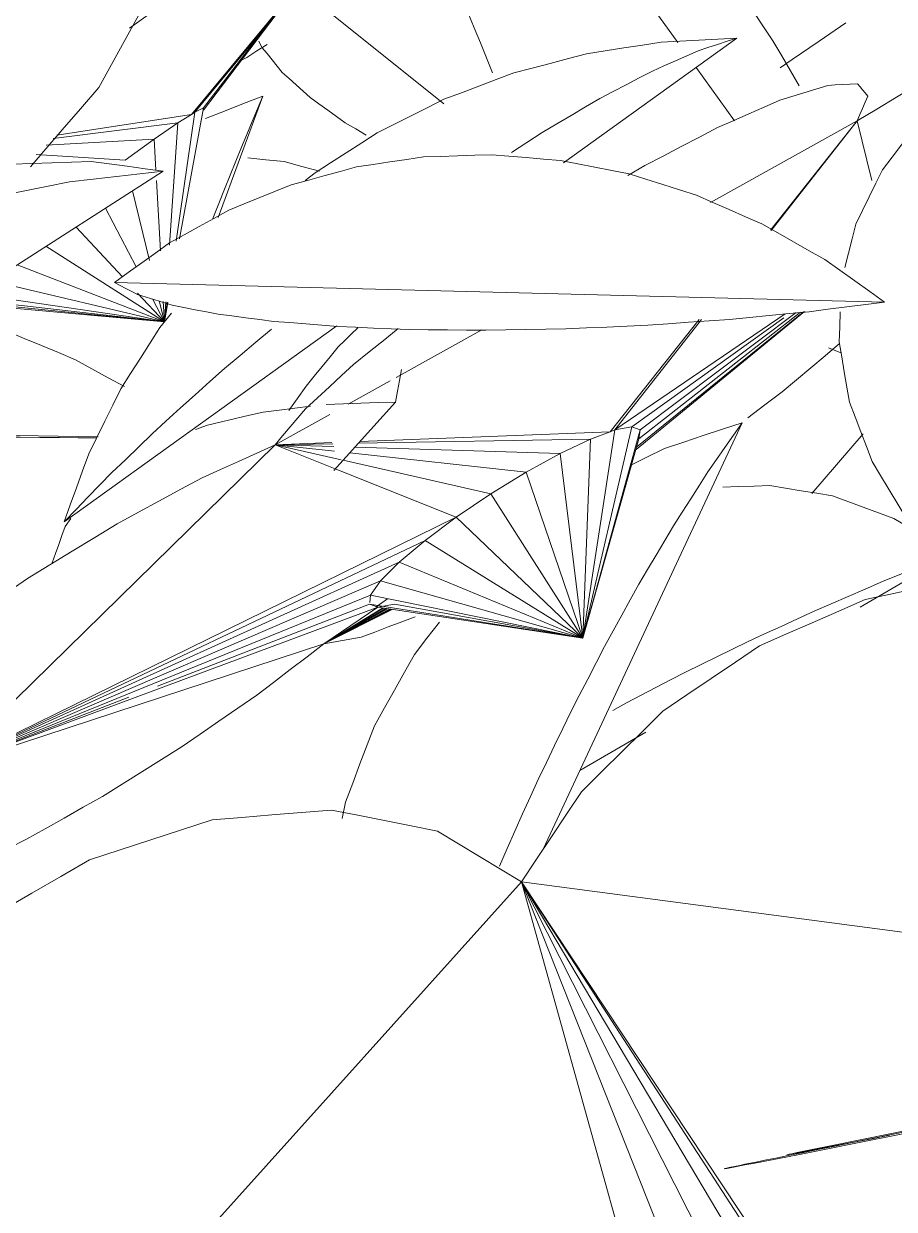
# Model space of a CAD drawing. Header units: metres. Extents: x 13.9 to 26.7, y -0.2 to 3.2.
# Drawn here: x 20.472 to 20.5175, y 2.6403 to 2.7022 of the extents above; entities that cross this region are included whole.
import ezdxf

# ---------------------------------------------------------------- set-up
doc = ezdxf.new("R2010")
doc.units = ezdxf.units.M
doc.layers.add('Importações nas famílias', color=10, linetype='Continuous', lineweight=5)
doc.layers.add('Vegetação', color=7, linetype='Continuous', lineweight=5)

# ---------------------------------------------------------------- blocks, each defined once
blk = doc.blocks.new('Planta_pergolado_12200 - plantas pergolado_skp_Component_17-V3983-Corte 1')
at = {"layer": 'Importações nas famílias'}
blk.add_line((20.483317, 2.70026), (20.483618, 2.700423), dxfattribs=at)
at = {"layer": 'Importações nas famílias', "flags": 128}
blk.add_lwpolyline([(20.483618, 2.700423), (20.484148, 2.700766), (20.484678, 2.701109)], dxfattribs=at)
blk = doc.blocks.new('Planta_pergolado_12200 - plantas pergolado_skp_Component_16-V3984-Corte 1')
blk.add_blockref('Planta_pergolado_12200 - plantas pergolado_skp_Component_17-V3983-Corte 1', (0, 0))
blk = doc.blocks.new('Planta_pergolado_12200 - plantas pergolado_skp_Component_12-V1963-Corte 1')
at = {"layer": 'Importações nas famílias'}
for p, q in [((17.400243, 2.712317), (17.39264, 2.706225)), ((17.402298, 2.709487), (17.402134, 2.709168))]:
    blk.add_line(p, q, dxfattribs=at)
at = {"layer": 'Importações nas famílias', "flags": 128}
for points in [[(17.391916, 2.717258), (17.392371, 2.717536), (17.392826, 2.717813), (17.393281, 2.718091)], [(17.393281, 2.718091), (17.393749, 2.718206), (17.394216, 2.718322), (17.394684, 2.718438)], [(17.402134, 2.709168), (17.401869, 2.708843), (17.401603, 2.708517), (17.401338, 2.708191), (17.401072, 2.707866)], [(17.401072, 2.707866), (17.400708, 2.707537), (17.400345, 2.707207), (17.399981, 2.706878), (17.399617, 2.706549)], [(17.399617, 2.706549), (17.399159, 2.70622), (17.398702, 2.705891), (17.398244, 2.705562), (17.397786, 2.705233)], [(17.397786, 2.705233), (17.397239, 2.704908), (17.396692, 2.704582)]]:
    blk.add_lwpolyline(points, dxfattribs=at)
blk = doc.blocks.new('Planta_pergolado_12200 - plantas pergolado_skp_Component_12-V3987-Corte 1')
at = {"layer": 'Importações nas famílias'}
for p, q in [((20.482131, 2.692071), (20.484452, 2.698409)), ((20.481856, 2.692014), (20.482167, 2.692804)), ((20.465037, 2.669015), (20.465192, 2.668229)), ((20.468872, 2.65806), (20.469355, 2.657185)), ((20.469355, 2.657185), (20.469834, 2.658491)), ((20.469355, 2.657185), (20.469642, 2.658054))]:
    blk.add_line(p, q, dxfattribs=at)
at = {"layer": 'Importações nas famílias', "flags": 128}
for points in [[(20.484452, 2.698409), (20.483456, 2.698017), (20.48246, 2.697625), (20.481464, 2.697233)], [(20.483347, 2.695737), (20.483623, 2.696405), (20.483899, 2.697073), (20.484175, 2.697741), (20.484452, 2.698409)], [(20.482167, 2.692804), (20.482462, 2.693538), (20.482757, 2.694271), (20.483052, 2.695004), (20.483347, 2.695737)], [(20.466223, 2.680474), (20.465938, 2.679457), (20.465715, 2.678662)], [(20.464874, 2.673232), (20.464915, 2.672178), (20.464956, 2.671124), (20.464997, 2.670069), (20.465037, 2.669015)]]:
    blk.add_lwpolyline(points, dxfattribs=at)
blk = doc.blocks.new('Planta_pergolado_12200 - plantas pergolado_skp_Component_12-V1965-Corte 1')
at = {"layer": 'Importações nas famílias'}
blk.add_line((17.427037, 2.685396), (17.427235, 2.684371), dxfattribs=at)
at = {"layer": 'Importações nas famílias', "flags": 128}
for points in [[(17.399122, 2.702704), (17.400052, 2.702957), (17.400983, 2.70321)], [(17.400983, 2.70321), (17.401927, 2.703302), (17.402872, 2.703394)], [(17.42575, 2.68909), (17.426025, 2.688301), (17.426362, 2.687333), (17.426699, 2.686365), (17.427037, 2.685396)]]:
    blk.add_lwpolyline(points, dxfattribs=at)
blk = doc.blocks.new('Planta_pergolado_12200 - plantas pergolado_skp_Component_12-V1966-Corte 1')
at = {"layer": 'Importações nas famílias'}
for p, q in [((17.380403, 2.709433), (17.390135, 2.722866)), ((17.377437, 2.705338), (17.379456, 2.708125)), ((17.372542, 2.693482), (17.371895, 2.693213))]:
    blk.add_line(p, q, dxfattribs=at)
at = {"layer": 'Importações nas famílias', "flags": 128}
for points in [[(17.387998, 2.722049), (17.388532, 2.722253), (17.389066, 2.722457), (17.3896, 2.722661), (17.390135, 2.722866)], [(17.390135, 2.722866), (17.390448, 2.72218), (17.390762, 2.721495), (17.391076, 2.72081), (17.39139, 2.720125)], [(17.385834, 2.72084), (17.386375, 2.721142), (17.386916, 2.721445), (17.387457, 2.721747), (17.387998, 2.722049)], [(17.383666, 2.719252), (17.384208, 2.719649), (17.38475, 2.720046), (17.385292, 2.720443), (17.385834, 2.72084)], [(17.39139, 2.720125), (17.391548, 2.719389), (17.391705, 2.718653), (17.391863, 2.717917), (17.39202, 2.717181)], [(17.381519, 2.717302), (17.382056, 2.71779), (17.382593, 2.718277), (17.383129, 2.718764), (17.383666, 2.719252)], [(17.379416, 2.715013), (17.379942, 2.715585), (17.380468, 2.716157), (17.380993, 2.71673), (17.381519, 2.717302)], [(17.39202, 2.717181), (17.392018, 2.716412), (17.392015, 2.715642), (17.392013, 2.714873), (17.39201, 2.714104)], [(17.377381, 2.712409), (17.37789, 2.71306), (17.378399, 2.713711), (17.378907, 2.714362), (17.379416, 2.715013)], [(17.39201, 2.714104), (17.391847, 2.713319), (17.391685, 2.712535), (17.391522, 2.71175), (17.39136, 2.710965)], [(17.375436, 2.709519), (17.375923, 2.710241), (17.376409, 2.710964), (17.376895, 2.711686), (17.377381, 2.712409)], [(17.39136, 2.710965), (17.391041, 2.710184), (17.390722, 2.709402), (17.390403, 2.70862), (17.390084, 2.707839)], [(17.374062, 2.707162), (17.37452, 2.707948), (17.374978, 2.708733), (17.375436, 2.709519)]]:
    blk.add_lwpolyline(points, dxfattribs=at)
blk = doc.blocks.new('Planta_pergolado_12200 - plantas pergolado_skp_Component_17-V3988-Corte 1')
at = {"layer": 'Importações nas famílias'}
for p, q in [((20.477497, 2.70196), (20.494771, 2.714342)), ((20.494771, 2.714342), (20.480728, 2.697447)), ((20.480904, 2.697559), (20.494771, 2.714342)), ((20.494771, 2.714342), (20.495117, 2.714667)), ((20.481362, 2.697665), (20.485537, 2.703167)), ((20.484894, 2.702389), (20.48136, 2.697785)), ((20.47993, 2.690835), (20.480904, 2.697559)), ((20.480111, 2.690949), (20.48136, 2.697785)), ((20.480904, 2.697559), (20.480728, 2.697447)), ((20.48136, 2.697785), (20.480904, 2.697559)), ((20.480027, 2.697003), (20.473513, 2.696196)), ((20.480728, 2.697447), (20.473694, 2.696369)), ((20.480027, 2.697003), (20.478787, 2.696154)), ((20.479592, 2.690621), (20.480027, 2.697003)), ((20.480728, 2.697447), (20.480027, 2.697003)), ((20.478787, 2.696154), (20.47314, 2.695841)), ((20.478787, 2.696154), (20.47727, 2.695069)), ((20.478877, 2.69454), (20.478787, 2.696154)), ((20.47727, 2.695069), (20.472624, 2.695348)), ((20.479113, 2.690319), (20.478907, 2.693998)), ((20.478544, 2.689816), (20.477658, 2.693466)), ((20.477833, 2.689482), (20.476237, 2.692555)), ((20.477123, 2.688973), (20.474699, 2.691569)), ((20.479319, 2.686619), (20.47313, 2.690562)), ((20.479319, 2.686619), (20.47163, 2.6896)), ((20.479319, 2.686619), (20.470309, 2.688753)), ((20.468651, 2.68769), (20.479319, 2.686619)), ((20.479319, 2.686619), (20.468849, 2.687817)), ((20.479319, 2.686619), (20.469281, 2.688094)), ((20.479319, 2.686619), (20.477919, 2.688119)), ((20.479319, 2.686619), (20.478699, 2.687813)), ((20.479319, 2.686619), (20.479052, 2.68772)), ((20.479319, 2.686619), (20.47926, 2.687679)), ((20.479319, 2.686619), (20.47939, 2.687654)), ((20.479319, 2.686619), (20.468496, 2.68759)), ((20.479319, 2.686619), (20.479467, 2.687638)), ((20.479319, 2.686619), (20.479504, 2.687631))]:
    blk.add_line(p, q, dxfattribs=at)
at = {"layer": 'Importações nas famílias', "flags": 128}
for points in [[(20.506906, 2.722562), (20.506703, 2.722475), (20.5065, 2.722388), (20.506297, 2.722301), (20.506094, 2.722214)], [(20.506708, 2.722143), (20.506758, 2.722248), (20.506807, 2.722353), (20.506857, 2.722458), (20.506906, 2.722562)], [(20.506094, 2.722214), (20.505652, 2.721941), (20.50521, 2.721668), (20.504768, 2.721394), (20.504326, 2.721121)], [(20.505514, 2.720984), (20.505812, 2.721274), (20.506111, 2.721564), (20.50641, 2.721853), (20.506708, 2.722143)], [(20.504326, 2.721121), (20.503676, 2.720681), (20.503025, 2.72024), (20.502375, 2.719799), (20.501724, 2.719359)], [(20.503403, 2.719165), (20.503931, 2.71962), (20.504458, 2.720074), (20.504986, 2.720529), (20.505514, 2.720984)], [(20.501724, 2.719359), (20.500909, 2.718781), (20.500094, 2.718203), (20.49928, 2.717625), (20.498465, 2.717047)], [(20.500522, 2.716809), (20.501242, 2.717398), (20.501963, 2.717987), (20.502683, 2.718576), (20.503403, 2.719165)], [(20.498465, 2.717047), (20.497541, 2.71637), (20.496618, 2.715694), (20.495694, 2.715018), (20.494771, 2.714342)], [(20.497339, 2.714294), (20.497929, 2.71476), (20.498793, 2.715443), (20.499657, 2.716126), (20.500522, 2.716809)], [(20.496557, 2.716212), (20.496404, 2.716164), (20.496251, 2.716115), (20.496098, 2.716066), (20.495945, 2.716017)], [(20.496157, 2.715641), (20.496257, 2.715784), (20.496357, 2.715927), (20.496457, 2.71607), (20.496557, 2.716212)], [(20.495945, 2.716017), (20.495549, 2.71578), (20.495153, 2.715543), (20.494757, 2.715306), (20.494361, 2.715069)], [(20.495464, 2.714992), (20.49581, 2.715316), (20.496157, 2.715641)], [(20.494361, 2.715069), (20.493749, 2.71466), (20.493137, 2.714251), (20.492525, 2.713841), (20.491913, 2.713432)], [(20.491913, 2.713432), (20.491127, 2.712879), (20.490341, 2.712325), (20.489555, 2.711772), (20.488769, 2.711218)], [(20.493268, 2.711156), (20.494217, 2.711887), (20.495166, 2.712617), (20.495537, 2.712902)], [(20.488769, 2.711218), (20.487862, 2.710558), (20.486955, 2.709898), (20.486049, 2.709239), (20.485142, 2.708579)], [(20.49036, 2.708972), (20.491329, 2.7097), (20.492298, 2.710428)], [(20.485142, 2.708579), (20.484177, 2.707857), (20.483211, 2.707136), (20.482246, 2.706414), (20.48128, 2.705693)], [(20.48128, 2.705693), (20.480322, 2.704959), (20.479363, 2.704225), (20.478405, 2.703491)]]:
    blk.add_lwpolyline(points, dxfattribs=at)
blk = doc.blocks.new('Planta_pergolado_12200 - plantas pergolado_skp_Component_16-V3989-Corte 1')
for name in ['Planta_pergolado_12200 - plantas pergolado_skp_Component_17-V3988-Corte 1', 'Planta_pergolado_12200 - plantas pergolado_skp_Component_12-V3987-Corte 1']:
    blk.add_blockref(name, (0, 0))
at = {"extrusion": (0, 0, -1)}
for name, zscale in [('Planta_pergolado_12200 - plantas pergolado_skp_Component_12-V1966-Corte 1', -0.9999999999999988), ('Planta_pergolado_12200 - plantas pergolado_skp_Component_12-V1963-Corte 1', -0.9999999999999996), ('Planta_pergolado_12200 - plantas pergolado_skp_Component_12-V1965-Corte 1', -0.9999999999999993)]:
    blk.add_blockref(name, (-37.88655, -0.008219), dxfattribs=dict(at, zscale=zscale))
blk = doc.blocks.new('Planta_pergolado_12200 - plantas pergolado_skp_Component_17-V4044-Corte 1')
at = {"layer": 'Importações nas famílias'}
blk.add_line((20.515822, 2.680774), (20.513152, 2.677648), dxfattribs=at)
at = {"layer": 'Importações nas famílias', "flags": 128}
blk.add_lwpolyline([(20.51493, 2.702231), (20.513524, 2.701272), (20.512119, 2.700313), (20.511489, 2.699882)], dxfattribs=at)
blk = doc.blocks.new('Planta_pergolado_12200 - plantas pergolado_skp_Component_16-V4045-Corte 1')
blk.add_blockref('Planta_pergolado_12200 - plantas pergolado_skp_Component_17-V4044-Corte 1', (0, 0))
blk = doc.blocks.new('Planta_pergolado_12200 - plantas pergolado_skp_-V4050-Corte 1')
blk.add_blockref('Planta_pergolado_12200 - plantas pergolado_skp_Component_16-V4045-Corte 1', (0, 0))
blk = doc.blocks.new('Planta_pergolado_12200 - plantas pergolado_skp_-V4051-Corte 1')
for name in ['Planta_pergolado_12200 - plantas pergolado_skp_-V4050-Corte 1', 'Planta_pergolado_12200 - plantas pergolado_skp_Component_16-V3984-Corte 1', 'Planta_pergolado_12200 - plantas pergolado_skp_Component_16-V3989-Corte 1']:
    blk.add_blockref(name, (0, 0))
blk = doc.blocks.new('Planta_pergolado_12200 - plantas pergolado_skp_-V4052-Corte 1')
blk.add_blockref('Planta_pergolado_12200 - plantas pergolado_skp_-V4051-Corte 1', (0, 0))
blk = doc.blocks.new('Planta_pergolado_12200 - plantas pergolado_skp_Component_17-V4229-Corte 1')
at = {"layer": 'Importações nas famílias', "flags": 128}
for points in [[(20.517918, 2.644359), (20.517055, 2.644185), (20.516192, 2.644011), (20.515329, 2.643837), (20.514466, 2.643663)], [(20.51542, 2.643802), (20.516376, 2.64399), (20.517333, 2.644177), (20.51829, 2.644365)], [(20.51606, 2.643843), (20.517111, 2.64405), (20.518162, 2.644258), (20.519213, 2.644465)], [(20.515186, 2.64374), (20.514368, 2.643575), (20.51355, 2.64341), (20.512732, 2.643246), (20.511914, 2.643081)], [(20.512585, 2.64316), (20.513453, 2.643331), (20.514322, 2.643501), (20.515191, 2.643672), (20.51606, 2.643843)], [(20.512876, 2.643308), (20.513512, 2.643432), (20.514148, 2.643555), (20.514784, 2.643678), (20.51542, 2.643802)], [(20.517216, 2.644146), (20.516201, 2.643943), (20.515186, 2.64374)], [(20.511914, 2.643081), (20.511349, 2.642966), (20.510784, 2.642851), (20.510218, 2.642736), (20.509653, 2.642622)], [(20.510074, 2.642671), (20.510702, 2.642793), (20.511329, 2.642916), (20.511957, 2.643038), (20.512585, 2.64316)], [(20.511832, 2.643114), (20.512093, 2.643162), (20.512354, 2.643211), (20.512615, 2.643259), (20.512876, 2.643308)], [(20.512378, 2.643235), (20.512241, 2.643205), (20.512105, 2.643174), (20.511969, 2.643144), (20.511832, 2.643114)], [(20.514466, 2.643663), (20.513944, 2.643556), (20.513422, 2.643449), (20.5129, 2.643342), (20.512378, 2.643235)], [(20.509653, 2.642622), (20.509379, 2.642564), (20.509105, 2.642507), (20.508831, 2.64245), (20.508557, 2.642392)], [(20.508701, 2.642409), (20.509044, 2.642475), (20.509388, 2.64254), (20.509731, 2.642606), (20.510074, 2.642671)], [(20.508557, 2.642392), (20.508593, 2.642397), (20.508629, 2.642401), (20.508665, 2.642405), (20.508701, 2.642409)]]:
    blk.add_lwpolyline(points, dxfattribs=at)
blk = doc.blocks.new('Planta_pergolado_12200 - plantas pergolado_skp_Component_16-V4230-Corte 1')
blk.add_blockref('Planta_pergolado_12200 - plantas pergolado_skp_Component_17-V4229-Corte 1', (0, 0))
blk = doc.blocks.new('Planta_pergolado_12200 - plantas pergolado_skp_-V4277-Corte 1')
blk.add_blockref('Planta_pergolado_12200 - plantas pergolado_skp_Component_16-V4230-Corte 1', (0, 0))
blk = doc.blocks.new('Planta_pergolado_12200 - plantas pergolado_skp_Component_12-V2483-Corte 1')
at = {"layer": 'Importações nas famílias'}
for p, q in [((17.38744, 2.667304), (17.377053, 2.689561)), ((17.39777, 2.669757), (17.397952, 2.668902)), ((17.389716, 2.666413), (17.389331, 2.667328))]:
    blk.add_line(p, q, dxfattribs=at)
at = {"layer": 'Importações nas famílias', "flags": 128}
for points in [[(17.377053, 2.689561), (17.378067, 2.689227), (17.379081, 2.688894), (17.380095, 2.68856), (17.381109, 2.688226)], [(17.378831, 2.687004), (17.378386, 2.687643), (17.377942, 2.688283), (17.377498, 2.688922), (17.377053, 2.689561)], [(17.381109, 2.688226), (17.382065, 2.687744), (17.382819, 2.687364)], [(17.380634, 2.684185), (17.380183, 2.68489), (17.379732, 2.685595), (17.379281, 2.6863), (17.378831, 2.687004)], [(17.382442, 2.681135), (17.38199, 2.681897), (17.381538, 2.68266), (17.381086, 2.683423), (17.380634, 2.684185)], [(17.384236, 2.677887), (17.383787, 2.678699), (17.383339, 2.679511), (17.38289, 2.680323), (17.382442, 2.681135)], [(17.392857, 2.679161), (17.393514, 2.678314), (17.394171, 2.677467)], [(17.385994, 2.674478), (17.385555, 2.67533), (17.385115, 2.676182), (17.384675, 2.677035), (17.384236, 2.677887)], [(17.394171, 2.677467), (17.394694, 2.676535), (17.395217, 2.675603), (17.39574, 2.674671), (17.396263, 2.673739)], [(17.387699, 2.670945), (17.387273, 2.671828), (17.386847, 2.672711), (17.386421, 2.673595), (17.385994, 2.674478)], [(17.396263, 2.673739), (17.39664, 2.672743), (17.397017, 2.671748), (17.397393, 2.670752), (17.39777, 2.669757)], [(17.389331, 2.667328), (17.388923, 2.668233), (17.388515, 2.669137), (17.388107, 2.670041), (17.387699, 2.670945)]]:
    blk.add_lwpolyline(points, dxfattribs=at)
blk = doc.blocks.new('Planta_pergolado_12200 - plantas pergolado_skp_Component_12-V4336-Corte 1')
at = {"layer": 'Importações nas famílias'}
for p, q in [((20.515665, 2.671722), (20.519976, 2.674236)), ((20.502754, 2.666318), (20.503463, 2.666715)), ((20.501022, 2.663183), (20.504476, 2.665197))]:
    blk.add_line(p, q, dxfattribs=at)
at = {"layer": 'Importações nas famílias', "flags": 128}
for points in [[(20.510947, 2.678072), (20.510129, 2.678044), (20.509312, 2.678016), (20.508494, 2.677988)], [(20.514225, 2.677527), (20.513406, 2.677663), (20.512586, 2.677799), (20.511766, 2.677935), (20.510947, 2.678072)], [(20.517434, 2.676341), (20.516632, 2.676638), (20.51583, 2.676934), (20.515027, 2.677231), (20.514225, 2.677527)], [(20.518742, 2.675573), (20.5182, 2.675891), (20.517434, 2.676341)], [(20.516834, 2.673052), (20.51775, 2.673424), (20.518666, 2.673796), (20.519582, 2.674169)], [(20.513259, 2.671507), (20.514153, 2.671893), (20.515047, 2.672279), (20.51594, 2.672666), (20.516834, 2.673052)], [(20.509814, 2.669925), (20.510675, 2.67032), (20.511536, 2.670716), (20.512398, 2.671111), (20.513259, 2.671507)], [(20.506536, 2.668321), (20.507356, 2.668722), (20.508175, 2.669123), (20.508994, 2.669524), (20.509814, 2.669925)], [(20.503463, 2.666715), (20.504231, 2.667117), (20.505, 2.667518), (20.505768, 2.66792), (20.506536, 2.668321)]]:
    blk.add_lwpolyline(points, dxfattribs=at)
blk = doc.blocks.new('Planta_pergolado_12200 - plantas pergolado_skp_Component_12-V2485-Corte 1')
at = {"layer": 'Importações nas famílias'}
for p, q in [((17.355264, 2.679941), (17.367715, 2.705394)), ((17.366102, 2.681781), (17.365447, 2.681204))]:
    blk.add_line(p, q, dxfattribs=at)
at = {"layer": 'Importações nas famílias', "flags": 128}
for points in [[(17.366316, 2.704516), (17.366665, 2.704735), (17.367015, 2.704955), (17.367365, 2.705174), (17.367715, 2.705394)], [(17.367715, 2.705394), (17.368214, 2.704741), (17.368712, 2.704088), (17.369211, 2.703435), (17.369709, 2.702782)], [(17.364883, 2.703242), (17.365241, 2.703561), (17.365599, 2.703879), (17.365957, 2.704197), (17.366316, 2.704516)], [(17.363435, 2.701586), (17.363797, 2.702), (17.364159, 2.702414), (17.364521, 2.702828), (17.364883, 2.703242)], [(17.369709, 2.702782), (17.370058, 2.70207), (17.370406, 2.701357), (17.370755, 2.700645), (17.371104, 2.699933)], [(17.361985, 2.699567), (17.362348, 2.700072), (17.36271, 2.700577), (17.363072, 2.701081), (17.363435, 2.701586)], [(17.360552, 2.697207), (17.36091, 2.697797), (17.361269, 2.698387), (17.361627, 2.698977), (17.361985, 2.699567)], [(17.371104, 2.699933), (17.371294, 2.699178), (17.371485, 2.698423), (17.371675, 2.697668)], [(17.35915, 2.694532), (17.3595, 2.695201), (17.359851, 2.695869), (17.360201, 2.696538), (17.360552, 2.697207)], [(17.371922, 2.695353), (17.37195, 2.694573), (17.371978, 2.693793)], [(17.357795, 2.691572), (17.358134, 2.692312), (17.358473, 2.693052), (17.358811, 2.693792), (17.35915, 2.694532)], [(17.371978, 2.693793), (17.371843, 2.693007), (17.371708, 2.69222), (17.371573, 2.691434), (17.371438, 2.690647)], [(17.356503, 2.688359), (17.356826, 2.689163), (17.357149, 2.689966), (17.357472, 2.690769), (17.357795, 2.691572)], [(17.371438, 2.690647), (17.371143, 2.689873), (17.370848, 2.689098), (17.370553, 2.688323), (17.370257, 2.687549)], [(17.355286, 2.684931), (17.35559, 2.685788), (17.355894, 2.686645), (17.356198, 2.687502), (17.356503, 2.688359)], [(17.370257, 2.687549), (17.369809, 2.686804), (17.369361, 2.686059), (17.368913, 2.685315), (17.368465, 2.68457)], [(17.35416, 2.681323), (17.354442, 2.682225), (17.354723, 2.683127), (17.355005, 2.684029), (17.355286, 2.684931)], [(17.368465, 2.68457), (17.367874, 2.683873), (17.367283, 2.683176), (17.366692, 2.682478), (17.366102, 2.681781)], [(17.353649, 2.679451), (17.353905, 2.680387), (17.35416, 2.681323)]]:
    blk.add_lwpolyline(points, dxfattribs=at)
blk = doc.blocks.new('Planta_pergolado_12200 - plantas pergolado_skp_Component_17-V4337-Corte 1')
at = {"layer": 'Importações nas famílias'}
for p, q in [((20.507852, 2.692849), (20.515519, 2.697114)), ((20.515519, 2.697114), (20.510977, 2.691405)), ((20.511023, 2.691382), (20.515519, 2.697114)), ((20.515519, 2.697114), (20.516283, 2.693998)), ((20.504423, 2.69478), (20.503527, 2.694253)), ((20.511745, 2.687037), (20.502857, 2.680971)), ((20.50396, 2.679959), (20.512763, 2.687151)), ((20.503998, 2.680095), (20.512714, 2.687145)), ((20.504114, 2.680506), (20.512555, 2.687127)), ((20.504167, 2.680975), (20.51232, 2.687101)), ((20.507262, 2.686736), (20.502601, 2.680876)), ((20.502857, 2.680971), (20.507384, 2.686743)), ((20.511687, 2.68682), (20.503738, 2.681133)), ((20.491433, 2.683716), (20.495908, 2.686205)), ((20.488922, 2.682319), (20.491113, 2.683538)), ((20.485101, 2.680193), (20.487964, 2.681786)), ((20.502601, 2.680876), (20.489532, 2.680366)), ((20.501184, 2.670093), (20.503738, 2.681133)), ((20.501184, 2.670093), (20.504167, 2.680975)), ((20.501184, 2.670093), (20.502857, 2.680971)), ((20.502601, 2.680876), (20.501583, 2.680499)), ((20.502857, 2.680971), (20.502601, 2.680876)), ((20.503738, 2.681133), (20.502857, 2.680971)), ((20.504167, 2.680975), (20.503738, 2.681133)), ((20.504114, 2.680506), (20.504167, 2.680975)), ((20.48807, 2.680309), (20.485101, 2.680193)), ((20.488118, 2.680249), (20.485101, 2.680193)), ((20.501583, 2.680499), (20.489449, 2.680274)), ((20.501583, 2.680499), (20.500004, 2.679748)), ((20.501184, 2.670093), (20.504114, 2.680506)), ((20.501184, 2.670093), (20.501583, 2.680499)), ((20.485101, 2.680193), (20.467876, 2.663311)), ((20.488231, 2.678944), (20.485101, 2.680193)), ((20.488547, 2.679411), (20.485101, 2.680193)), ((20.488201, 2.679858), (20.485101, 2.680193)), ((20.488168, 2.680102), (20.485101, 2.680193)), ((20.498227, 2.678772), (20.488997, 2.679771)), ((20.500004, 2.679748), (20.489265, 2.680069)), ((20.500004, 2.679748), (20.498227, 2.678772)), ((20.501184, 2.670093), (20.500004, 2.679748)), ((20.496373, 2.677635), (20.488652, 2.679387)), ((20.494568, 2.676416), (20.488248, 2.678937)), ((20.498227, 2.678772), (20.496373, 2.677635)), ((20.501184, 2.670093), (20.498227, 2.678772)), ((20.496373, 2.677635), (20.494568, 2.676416)), ((20.501184, 2.670093), (20.496373, 2.677635)), ((20.467876, 2.663311), (20.494568, 2.676416)), ((20.492936, 2.675197), (20.494568, 2.676416)), ((20.501184, 2.670093), (20.494568, 2.676416)), ((20.492936, 2.675197), (20.467876, 2.663311)), ((20.491588, 2.674061), (20.492936, 2.675197)), ((20.501184, 2.670093), (20.492936, 2.675197)), ((20.491588, 2.674061), (20.467876, 2.663311)), ((20.490615, 2.673087), (20.491588, 2.674061)), ((20.501184, 2.670093), (20.491588, 2.674061)), ((20.467876, 2.663311), (20.490615, 2.673087)), ((20.490084, 2.67234), (20.490615, 2.673087)), ((20.501184, 2.670093), (20.490615, 2.673087)), ((20.467876, 2.663311), (20.490084, 2.67234)), ((20.490042, 2.671965), (20.490084, 2.67234)), ((20.501184, 2.670093), (20.490084, 2.67234)), ((20.49046, 2.671713), (20.467876, 2.663311)), ((20.490031, 2.671871), (20.478959, 2.667593)), ((20.49046, 2.671713), (20.48765, 2.669798)), ((20.48765, 2.669798), (20.49072, 2.671673)), ((20.48765, 2.669798), (20.490761, 2.671667)), ((20.48765, 2.669798), (20.490864, 2.671652)), ((20.48765, 2.669798), (20.490927, 2.671642)), ((20.48765, 2.669798), (20.490969, 2.671636)), ((20.48765, 2.669798), (20.491074, 2.67162)), ((20.48765, 2.669798), (20.491168, 2.671606)), ((20.48765, 2.669798), (20.49117, 2.671605)), ((20.48765, 2.669798), (20.49122, 2.671598)), ((20.490031, 2.671871), (20.501184, 2.670093)), ((20.490031, 2.671871), (20.49046, 2.671713)), ((20.490387, 2.67174), (20.490978, 2.672159)), ((20.49046, 2.671713), (20.491341, 2.671875)), ((20.501184, 2.670093), (20.49046, 2.671713)), ((20.501184, 2.670093), (20.491341, 2.671875)), ((20.48765, 2.669798), (20.467876, 2.663311)), ((20.477464, 2.667015), (20.467876, 2.663311))]:
    blk.add_line(p, q, dxfattribs=at)
at = {"layer": 'Importações nas famílias', "flags": 128}
for points in [[(20.519618, 2.699577), (20.518593, 2.698961), (20.517569, 2.698345), (20.516544, 2.697729), (20.515519, 2.697114)], [(20.513973, 2.698968), (20.513349, 2.698773), (20.512725, 2.698578), (20.512101, 2.698384), (20.511477, 2.698189)], [(20.515538, 2.699043), (20.515147, 2.699024), (20.514755, 2.699006), (20.514364, 2.698987), (20.513973, 2.698968)], [(20.516065, 2.698411), (20.515933, 2.698569), (20.515801, 2.698727), (20.51567, 2.698885), (20.515538, 2.699043)], [(20.511477, 2.698189), (20.510662, 2.697832), (20.509848, 2.697475), (20.509034, 2.697118), (20.508219, 2.696761)], [(20.515519, 2.697114), (20.515655, 2.697438), (20.515792, 2.697762), (20.515929, 2.698087), (20.516065, 2.698411)], [(20.508219, 2.696761), (20.50727, 2.696266), (20.506321, 2.69577), (20.505372, 2.695275), (20.504423, 2.69478)], [(20.491538, 2.686263), (20.490829, 2.685697), (20.490012, 2.685043), (20.489195, 2.68439)], [(20.511603, 2.682963), (20.51235, 2.683592), (20.513098, 2.684221), (20.513846, 2.684851), (20.514593, 2.68548)], [(20.489195, 2.68439), (20.488567, 2.683809), (20.487939, 2.683229), (20.487311, 2.682648), (20.486683, 2.682067)], [(20.509793, 2.681611), (20.510698, 2.682287), (20.511603, 2.682963)], [(20.486683, 2.682067), (20.486288, 2.681599), (20.485892, 2.68113), (20.485496, 2.680662), (20.485101, 2.680193)], [(20.485101, 2.680193), (20.484147, 2.679763), (20.483194, 2.679332), (20.48224, 2.678902), (20.481287, 2.678471)], [(20.481287, 2.678471), (20.480177, 2.677872), (20.479067, 2.677272), (20.477957, 2.676673), (20.476847, 2.676074)], [(20.476847, 2.676074), (20.475675, 2.675357), (20.474503, 2.67464), (20.473331, 2.673923), (20.47216, 2.673206)], [(20.47216, 2.673206), (20.471026, 2.672433), (20.469893, 2.67166), (20.46876, 2.670887), (20.467627, 2.670114)], [(20.489604, 2.670158), (20.49031, 2.67042), (20.491016, 2.670682), (20.491722, 2.670944), (20.492428, 2.671206)], [(20.484138, 2.667118), (20.485016, 2.667788), (20.485894, 2.668458), (20.486772, 2.669128), (20.48765, 2.669798)], [(20.48765, 2.669798), (20.488138, 2.669888), (20.488627, 2.669978), (20.489115, 2.670068), (20.489604, 2.670158)], [(20.480191, 2.664399), (20.481178, 2.665079), (20.482165, 2.665758), (20.483151, 2.666438), (20.484138, 2.667118)], [(20.476079, 2.661827), (20.477107, 2.66247), (20.478135, 2.663113), (20.479163, 2.663756), (20.480191, 2.664399)], [(20.472082, 2.659577), (20.473082, 2.66014), (20.474081, 2.660702), (20.47508, 2.661265), (20.476079, 2.661827)], [(20.468472, 2.657803), (20.469375, 2.658247), (20.470277, 2.65869), (20.47118, 2.659134), (20.472082, 2.659577)]]:
    blk.add_lwpolyline(points, dxfattribs=at)
blk = doc.blocks.new('Planta_pergolado_12200 - plantas pergolado_skp_Component_16-V4338-Corte 1')
for name in ['Planta_pergolado_12200 - plantas pergolado_skp_Component_17-V4337-Corte 1', 'Planta_pergolado_12200 - plantas pergolado_skp_Component_12-V4336-Corte 1']:
    blk.add_blockref(name, (0, 0))
at = {"extrusion": (0, 0, -1)}
for name, zscale in [('Planta_pergolado_12200 - plantas pergolado_skp_Component_12-V2485-Corte 1', -0.9999999999999992), ('Planta_pergolado_12200 - plantas pergolado_skp_Component_12-V2483-Corte 1', -0.9999999999999988)]:
    blk.add_blockref(name, (-37.88655, -0.008219), dxfattribs=dict(at, zscale=zscale))
blk = doc.blocks.new('Planta_pergolado_12200 - plantas pergolado_skp_Component_12-V4339-Corte 1')
at = {"layer": 'Importações nas famílias'}
for p, q in [((20.509219, 2.701434), (20.500163, 2.694923)), ((20.487187, 2.694407), (20.486677, 2.693998)), ((20.479683, 2.687066), (20.479086, 2.686324)), ((20.488323, 2.686411), (20.474076, 2.676168))]:
    blk.add_line(p, q, dxfattribs=at)
at = {"layer": 'Importações nas famílias', "flags": 128}
for points in [[(20.509219, 2.701434), (20.508231, 2.701381), (20.507243, 2.701329), (20.506255, 2.701276), (20.505268, 2.701223)], [(20.507214, 2.700775), (20.507715, 2.70094), (20.508216, 2.701105), (20.508717, 2.701269), (20.509219, 2.701434)], [(20.505268, 2.701223), (20.504294, 2.701071), (20.50332, 2.700919), (20.502346, 2.700767), (20.501372, 2.700615)], [(20.504814, 2.699716), (20.505414, 2.699981), (20.506014, 2.700246), (20.506614, 2.70051), (20.507214, 2.700775)], [(20.501372, 2.700615), (20.500423, 2.700366), (20.499473, 2.700116), (20.498524, 2.699866), (20.497575, 2.699616)], [(20.497575, 2.699616), (20.49666, 2.699272), (20.495746, 2.698927), (20.494832, 2.698583), (20.493918, 2.698238)], [(20.502075, 2.698282), (20.50276, 2.698641), (20.503444, 2.698999), (20.504129, 2.699358), (20.504814, 2.699716)], [(20.493918, 2.698238), (20.493049, 2.697802), (20.49218, 2.697367), (20.491311, 2.696931), (20.490442, 2.696495)], [(20.49906, 2.696506), (20.499814, 2.69695), (20.500567, 2.697394), (20.501321, 2.697838), (20.502075, 2.698282)], [(20.490442, 2.696495), (20.489628, 2.695973), (20.488814, 2.695451), (20.488, 2.694929), (20.487187, 2.694407)], [(20.49745, 2.695468), (20.498255, 2.695987), (20.49906, 2.696506)], [(20.479086, 2.686324), (20.478574, 2.685523), (20.478063, 2.684723), (20.477552, 2.683923), (20.477041, 2.683122)], [(20.482465, 2.684184), (20.48328, 2.684868), (20.484095, 2.685551), (20.484911, 2.686235)], [(20.47939, 2.681437), (20.480158, 2.682124), (20.480927, 2.68281), (20.481696, 2.683497), (20.482465, 2.684184)], [(20.477041, 2.683122), (20.476622, 2.682273), (20.476203, 2.681423), (20.475784, 2.680574), (20.475365, 2.679724)], [(20.476571, 2.678744), (20.477276, 2.679417), (20.47798, 2.68009), (20.478685, 2.680764), (20.47939, 2.681437)], [(20.475365, 2.679724), (20.475042, 2.678835), (20.47472, 2.677946), (20.474398, 2.677057), (20.474076, 2.676168)], [(20.474076, 2.676168), (20.4747, 2.676812), (20.475323, 2.677456), (20.475947, 2.6781), (20.476571, 2.678744)]]:
    blk.add_lwpolyline(points, dxfattribs=at)
blk = doc.blocks.new('Planta_pergolado_12200 - plantas pergolado_skp_Component_12-V2469-Corte 1')
at = {"layer": 'Importações nas famílias'}
blk.add_line((17.487736, 2.785384), (17.527978, 2.786412), dxfattribs=at)
at = {"layer": 'Importações nas famílias', "flags": 128}
for points in [[(17.504667, 2.792786), (17.505565, 2.79286), (17.506464, 2.792934), (17.507362, 2.793009), (17.50826, 2.793083)], [(17.50826, 2.793083), (17.509153, 2.793055), (17.510045, 2.793026), (17.510938, 2.792997), (17.51183, 2.792969)], [(17.51183, 2.792969), (17.512707, 2.792837), (17.513584, 2.792706), (17.514461, 2.792574), (17.515337, 2.792443)], [(17.501091, 2.792079), (17.501985, 2.792255), (17.502879, 2.792432), (17.503773, 2.792609), (17.504667, 2.792786)], [(17.515337, 2.792443), (17.516189, 2.79221), (17.51704, 2.791977), (17.517891, 2.791744), (17.518743, 2.791512)], [(17.497571, 2.790971), (17.498451, 2.791248), (17.499331, 2.791525), (17.500211, 2.791802), (17.501091, 2.792079)], [(17.518743, 2.791512), (17.519559, 2.79118), (17.520376, 2.790849), (17.521192, 2.790517), (17.522008, 2.790186)], [(17.494147, 2.789474), (17.495003, 2.789848), (17.495859, 2.790222), (17.496715, 2.790597), (17.497571, 2.790971)], [(17.522008, 2.790186), (17.522781, 2.789759), (17.523553, 2.789333), (17.524326, 2.788906), (17.525098, 2.78848)], [(17.490856, 2.787605), (17.491679, 2.788072), (17.492502, 2.788539), (17.493324, 2.789007), (17.494147, 2.789474)], [(17.525098, 2.78848), (17.525818, 2.787963), (17.526538, 2.787446), (17.527258, 2.786929), (17.527978, 2.786412)], [(17.487736, 2.785384), (17.488516, 2.785939), (17.489296, 2.786495), (17.490076, 2.78705), (17.490856, 2.787605)], [(17.527978, 2.786412), (17.527677, 2.786255), (17.527375, 2.786098), (17.527074, 2.78594), (17.526773, 2.785783)], [(17.526773, 2.785783), (17.526318, 2.785644), (17.525864, 2.785505), (17.525409, 2.785366), (17.524954, 2.785226)], [(17.491684, 2.784887), (17.490697, 2.785011), (17.48971, 2.785135), (17.488723, 2.78526), (17.487736, 2.785384)], [(17.495841, 2.784483), (17.494801, 2.784584), (17.493762, 2.784685), (17.492723, 2.784786), (17.491684, 2.784887)], [(17.524954, 2.785226), (17.524356, 2.785109), (17.523759, 2.784991), (17.523161, 2.784873), (17.522564, 2.784756)], [(17.500109, 2.784182), (17.499042, 2.784257), (17.497975, 2.784332), (17.496908, 2.784407), (17.495841, 2.784483)], [(17.519658, 2.784382), (17.518819, 2.784314), (17.517981, 2.784247), (17.517143, 2.78418), (17.516304, 2.784113)], [(17.522564, 2.784756), (17.521837, 2.784662), (17.521111, 2.784569), (17.520384, 2.784475), (17.519658, 2.784382)], [(17.504388, 2.783991), (17.503319, 2.784039), (17.502249, 2.784087), (17.501179, 2.784134), (17.500109, 2.784182)], [(17.508579, 2.783916), (17.507531, 2.783935), (17.506484, 2.783954), (17.505436, 2.783973), (17.504388, 2.783991)], [(17.512582, 2.783957), (17.511581, 2.783946), (17.510581, 2.783936), (17.50958, 2.783926), (17.508579, 2.783916)], [(17.516304, 2.784113), (17.515374, 2.784074), (17.514443, 2.784035), (17.513513, 2.783996), (17.512582, 2.783957)]]:
    blk.add_lwpolyline(points, dxfattribs=at)
blk = doc.blocks.new('Planta_pergolado_12200 - plantas pergolado_skp_Component_16-V4342-Corte 1')
blk.add_blockref('Planta_pergolado_12200 - plantas pergolado_skp_Component_12-V4339-Corte 1', (0, 0))
at = {"extrusion": (0, 0, -1), "zscale": -0.9999999999999993}
blk.add_blockref('Planta_pergolado_12200 - plantas pergolado_skp_Component_12-V2469-Corte 1', (-38.004684, -0.097739), dxfattribs=at)
blk = doc.blocks.new('Planta_pergolado_12200 - plantas pergolado_skp_Component_12-V4367-Corte 1')
at = {"layer": 'Importações nas famílias'}
for p, q in [((20.439026, 2.681232), (20.438034, 2.681249)), ((20.475861, 2.680621), (20.458088, 2.680916))]:
    blk.add_line(p, q, dxfattribs=at)
at = {"layer": 'Importações nas famílias', "flags": 128}
for points in [[(20.471103, 2.686129), (20.470176, 2.686403), (20.469249, 2.686678), (20.468322, 2.686952)], [(20.447449, 2.686163), (20.446546, 2.68582), (20.445642, 2.685476), (20.444739, 2.685133)], [(20.474678, 2.684636), (20.473784, 2.685009), (20.47289, 2.685382), (20.471996, 2.685756), (20.471103, 2.686129)], [(20.444739, 2.685133), (20.443876, 2.684693), (20.443013, 2.684253), (20.44215, 2.683813), (20.441287, 2.683373)], [(20.477224, 2.683235), (20.47638, 2.683699), (20.475529, 2.684167), (20.474678, 2.684636)], [(20.441287, 2.683373), (20.440474, 2.682842), (20.439661, 2.682311), (20.438847, 2.68178), (20.438034, 2.681249)], [(20.438034, 2.681249), (20.43853, 2.68123), (20.439026, 2.681211), (20.439522, 2.681192), (20.440018, 2.681173)], [(20.440018, 2.681173), (20.440653, 2.681153), (20.441289, 2.681133), (20.441924, 2.681113), (20.44256, 2.681094)], [(20.44256, 2.681094), (20.44332, 2.681074), (20.44408, 2.681054), (20.444801, 2.681035)], [(20.45801, 2.680769), (20.459067, 2.680753), (20.460125, 2.680737), (20.461183, 2.68072)], [(20.461183, 2.68072), (20.462256, 2.680706), (20.463329, 2.680691), (20.464402, 2.680677), (20.465476, 2.680662)], [(20.465476, 2.680662), (20.466539, 2.68065), (20.467602, 2.680638), (20.468666, 2.680625), (20.469729, 2.680613)], [(20.469729, 2.680613), (20.470758, 2.680603), (20.471787, 2.680594), (20.472815, 2.680584), (20.473844, 2.680574)], [(20.473844, 2.680574), (20.474814, 2.680567), (20.475784, 2.680561)]]:
    blk.add_lwpolyline(points, dxfattribs=at)
blk = doc.blocks.new('Planta_pergolado_12200 - plantas pergolado_skp_Component_16-V4371-Corte 1')
blk.add_blockref('Planta_pergolado_12200 - plantas pergolado_skp_Component_12-V4367-Corte 1', (0, 0))
blk = doc.blocks.new('Planta_pergolado_12200 - plantas pergolado_skp_Component_12-V4388-Corte 1')
at = {"layer": 'Importações nas famílias'}
for p, q in [((20.488175, 2.678856), (20.491385, 2.682429)), ((20.480938, 2.680989), (20.481568, 2.681226)), ((20.474139, 2.675934), (20.474433, 2.676354))]:
    blk.add_line(p, q, dxfattribs=at)
at = {"layer": 'Importações nas famílias', "flags": 128}
for points in [[(20.489427, 2.686313), (20.489084, 2.685977), (20.488741, 2.685641), (20.488397, 2.685306)], [(20.488397, 2.685306), (20.487981, 2.684796), (20.487565, 2.684286), (20.487148, 2.683777), (20.486732, 2.683267)], [(20.491385, 2.682429), (20.491489, 2.682995), (20.491593, 2.683561), (20.491698, 2.684127)], [(20.486732, 2.683267), (20.486252, 2.682596), (20.48582, 2.681991)], [(20.484486, 2.681906), (20.485307, 2.682006), (20.486129, 2.682107), (20.48695, 2.682208)], [(20.487771, 2.682308), (20.488674, 2.682339), (20.489578, 2.682369), (20.490482, 2.682399), (20.491385, 2.682429)], [(20.481568, 2.681226), (20.482298, 2.681396), (20.483027, 2.681566), (20.483757, 2.681736), (20.484486, 2.681906)], [(20.473446, 2.674041), (20.473619, 2.674514), (20.473793, 2.674987), (20.473966, 2.675461), (20.474139, 2.675934)]]:
    blk.add_lwpolyline(points, dxfattribs=at)
blk = doc.blocks.new('Planta_pergolado_12200 - plantas pergolado_skp_Component_12-V2562-Corte 1')
at = {"layer": 'Importações nas famílias'}
blk.add_line((17.453482, 2.67309), (17.407296, 2.702708), dxfattribs=at)
at = {"layer": 'Importações nas famílias', "flags": 128}
for points in [[(17.407296, 2.702708), (17.408235, 2.702835), (17.409174, 2.702962), (17.410113, 2.703089), (17.411052, 2.703216)], [(17.411052, 2.703216), (17.41208, 2.703179), (17.413108, 2.703141), (17.414136, 2.703104), (17.415163, 2.703066)], [(17.412183, 2.702146), (17.410961, 2.702287), (17.409739, 2.702427), (17.408518, 2.702568), (17.407296, 2.702708)], [(17.417048, 2.70117), (17.415832, 2.701414), (17.414615, 2.701658), (17.413399, 2.701902), (17.412183, 2.702146)]]:
    blk.add_lwpolyline(points, dxfattribs=at)
blk = doc.blocks.new('Planta_pergolado_12200 - plantas pergolado_skp_Component_17-V4389-Corte 1')
at = {"layer": 'Importações nas famílias', "flags": 128}
for points in [[(20.475895, 2.698857), (20.476554, 2.700059), (20.477214, 2.70126), (20.477874, 2.702462), (20.478534, 2.703663)], [(20.472314, 2.694715), (20.473019, 2.69553), (20.473977, 2.696639), (20.474936, 2.697748), (20.475895, 2.698857)]]:
    blk.add_lwpolyline(points, dxfattribs=at)
blk = doc.blocks.new('Planta_pergolado_12200 - plantas pergolado_skp_Component_16-V4390-Corte 1')
for name in ['Planta_pergolado_12200 - plantas pergolado_skp_Component_17-V4389-Corte 1', 'Planta_pergolado_12200 - plantas pergolado_skp_Component_12-V4388-Corte 1']:
    blk.add_blockref(name, (0, 0))
at = {"extrusion": (0, 0, -1), "zscale": -0.9999999999999993}
blk.add_blockref('Planta_pergolado_12200 - plantas pergolado_skp_Component_12-V2562-Corte 1', (-37.88655, -0.008219), dxfattribs=at)
blk = doc.blocks.new('Planta_pergolado_12200 - plantas pergolado_skp_Component_17-V4394-Corte 1')
at = {"layer": 'Importações nas famílias'}
for p, q in [((20.49797, 2.657382), (20.467778, 2.623805)), ((20.504661, 2.63334), (20.49797, 2.657382)), ((20.49797, 2.657382), (20.536535, 2.652271)), ((20.507196, 2.634113), (20.49797, 2.657382)), ((20.509667, 2.634329), (20.49797, 2.657382)), ((20.511907, 2.633971), (20.49797, 2.657382)), ((20.513762, 2.633065), (20.49797, 2.657382)), ((20.514836, 2.631952), (20.49797, 2.657382))]:
    blk.add_line(p, q, dxfattribs=at)
at = {"layer": 'Importações nas famílias', "flags": 128}
for points in [[(20.521542, 2.673341), (20.520139, 2.673034), (20.518736, 2.672726), (20.517334, 2.672419), (20.515931, 2.672111)], [(20.515931, 2.672111), (20.514551, 2.671509), (20.513171, 2.670907), (20.511791, 2.670305), (20.510411, 2.669703)], [(20.510411, 2.669703), (20.509148, 2.668847), (20.507884, 2.667992), (20.50662, 2.667137), (20.505357, 2.666281)], [(20.505357, 2.666281), (20.504296, 2.66523), (20.503235, 2.66418), (20.502174, 2.663129), (20.501114, 2.662079)], [(20.501114, 2.662079), (20.500328, 2.660904), (20.499542, 2.65973), (20.498756, 2.658556), (20.49797, 2.657382)], [(20.488045, 2.661125), (20.486485, 2.660997), (20.484925, 2.660869), (20.483365, 2.660741), (20.481805, 2.660612)], [(20.493591, 2.660017), (20.492205, 2.660294), (20.490818, 2.660571), (20.489432, 2.660848), (20.488045, 2.661125)], [(20.481805, 2.660612), (20.480205, 2.66009), (20.478605, 2.659567), (20.477005, 2.659045), (20.475405, 2.658522)], [(20.49797, 2.657382), (20.496875, 2.658041), (20.495781, 2.658699), (20.494686, 2.659358), (20.493591, 2.660017)], [(20.475405, 2.658522), (20.473901, 2.65765), (20.472398, 2.656778), (20.470894, 2.655906), (20.469391, 2.655034)]]:
    blk.add_lwpolyline(points, dxfattribs=at)
blk = doc.blocks.new('Planta_pergolado_12200 - plantas pergolado_skp_Component_16-V4395-Corte 1')
blk.add_blockref('Planta_pergolado_12200 - plantas pergolado_skp_Component_17-V4394-Corte 1', (0, 0))
blk = doc.blocks.new('Planta_pergolado_12200 - plantas pergolado_skp_-V4404-Corte 1')
for name in ['Planta_pergolado_12200 - plantas pergolado_skp_Component_16-V4390-Corte 1', 'Planta_pergolado_12200 - plantas pergolado_skp_Component_16-V4395-Corte 1']:
    blk.add_blockref(name, (0, 0))
blk = doc.blocks.new('Planta_pergolado_12200 - plantas pergolado_skp_-V4405-Corte 1')
for name in ['Planta_pergolado_12200 - plantas pergolado_skp_-V4404-Corte 1', 'Planta_pergolado_12200 - plantas pergolado_skp_Component_16-V4338-Corte 1', 'Planta_pergolado_12200 - plantas pergolado_skp_Component_16-V4342-Corte 1', 'Planta_pergolado_12200 - plantas pergolado_skp_Component_16-V4371-Corte 1']:
    blk.add_blockref(name, (0, 0))
blk = doc.blocks.new('Planta_pergolado_12200 - plantas pergolado_skp_-V4406-Corte 1')
for name in ['Planta_pergolado_12200 - plantas pergolado_skp_-V4405-Corte 1', 'Planta_pergolado_12200 - plantas pergolado_skp_-V4277-Corte 1']:
    blk.add_blockref(name, (0, 0))
blk = doc.blocks.new('Planta_pergolado_12200 - Planta_pergolado_12200-3075656-Corte 1')
for name in ['Planta_pergolado_12200 - plantas pergolado_skp_-V4052-Corte 1', 'Planta_pergolado_12200 - plantas pergolado_skp_-V4406-Corte 1']:
    blk.add_blockref(name, (0, 0))

msp = doc.modelspace()

# ---------------------------------------------------------------- block references
at = {"layer": 'Vegetação', "color": 10}
msp.add_blockref('Planta_pergolado_12200 - Planta_pergolado_12200-3075656-Corte 1', (0, 0), dxfattribs=at)

doc.saveas('drawing.dxf')
